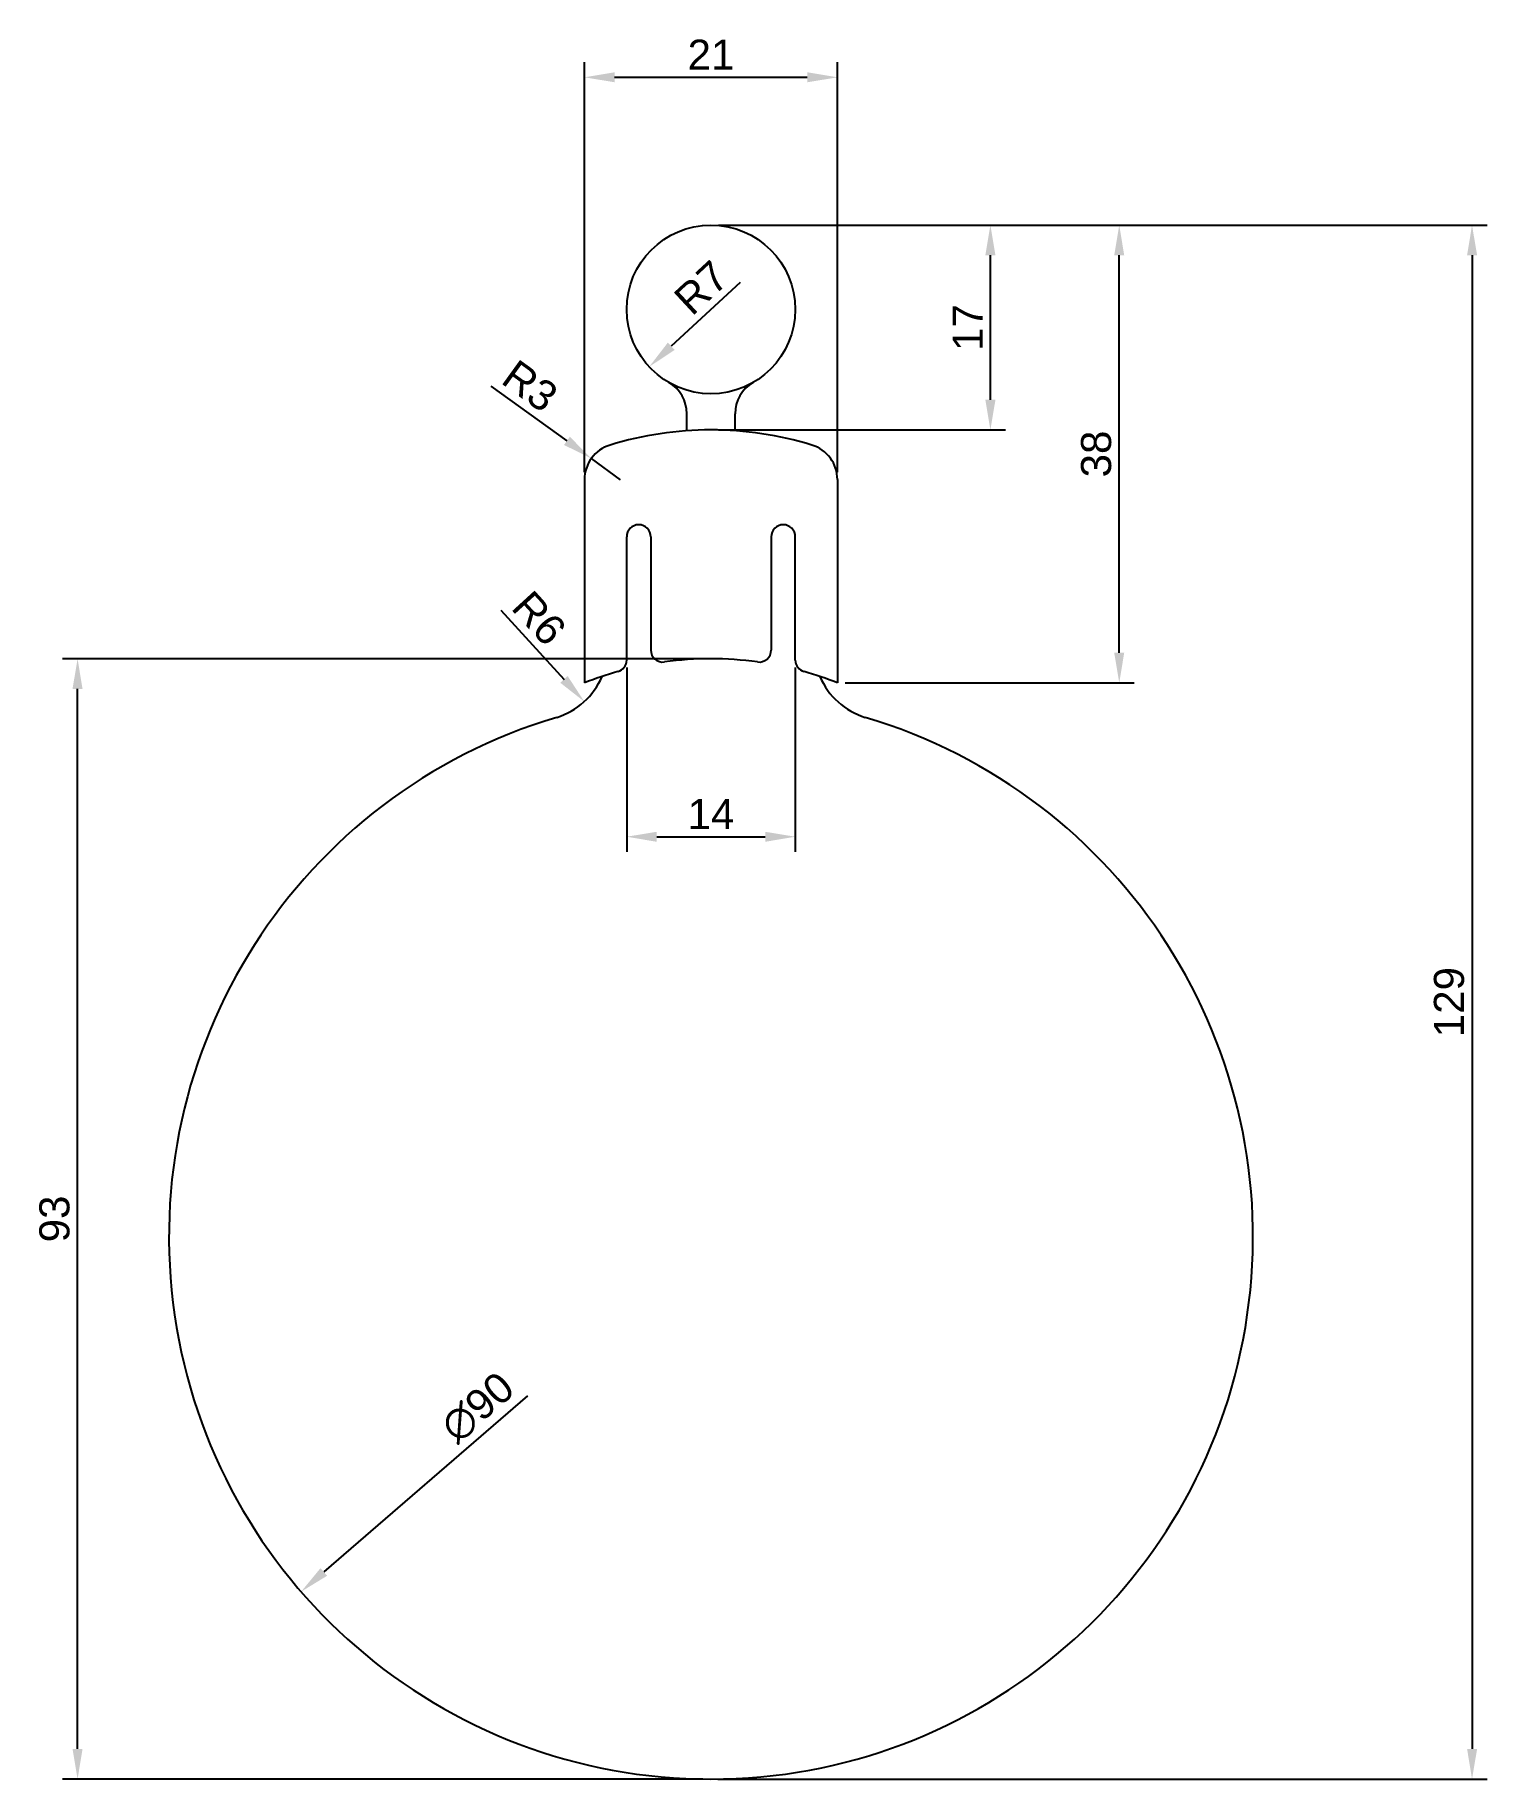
# Model space of a CAD drawing. Header units: millimetres. Extents: x -56 to 64, y -45 to 100.
import ezdxf

# ---------------------------------------------------------------- set-up
doc = ezdxf.new("R2010")
doc.units = ezdxf.units.MM
doc.styles.get("Standard").update_dxf_attribs({"font": 'arial.ttf'})
doc.dimstyles.new('ISO-25', dxfattribs={"dimtxt": 2.5, "dimasz": 2.5, "dimexe": 1.25, "dimexo": 0.625, "dimtad": 1, "dimtxsty": 'Standard', "dimcen": 2.5, "dimadec": 0, "dimazin": 0, "dimtfac": 1, "dimtmove": 0, "dimatfit": 3, "dimfxl": 1, "dimarcsym": 0})

# ---------------------------------------------------------------- blocks, each defined once
blk = doc.blocks.new('*D2')
at = {"color": 0, "lineweight": -2, "transparency": 16777216}
for p, q in [((0.62, 84), (64.44, 84)), ((63.19, 81.5), (63.19, -42.5)), ((0.58, -45), (64.44, -45))]:
    blk.add_line(p, q, dxfattribs=at)
at = {"color": 0, "transparency": 16777216}
for points in [[(62.78, 81.5), (63.61, 81.5), (63.19, 84)], [(62.78, -42.5), (63.61, -42.5), (63.19, -45)]]:
    blk.add_solid(points, dxfattribs=at)
at = {"layer": 'Defpoints', "color": 0, "transparency": 16777216}
for p in [(0, 84), (-0.05, -45), (63.19, -45)]:
    blk.add_point(p, dxfattribs=at)
at = {"color": 0, "transparency": 16777216, "insert": (61.29, 19.5), "char_height": 2.5, "attachment_point": 5, "rotation": 90}
blk.add_mtext('129', dxfattribs=at)
blk = doc.blocks.new('*D3')
at = {"color": 0, "lineweight": -2, "transparency": 16777216}
for p, q in [((-10.5, 63.5), (-10.5, 97.52)), ((10.5, 63.5), (10.5, 97.52)), ((-8, 96.27), (8, 96.27))]:
    blk.add_line(p, q, dxfattribs=at)
at = {"color": 0, "transparency": 16777216}
for points in [[(-8, 96.69), (-8, 95.86), (-10.5, 96.27)], [(8, 96.69), (8, 95.86), (10.5, 96.27)]]:
    blk.add_solid(points, dxfattribs=at)
at = {"layer": 'Defpoints', "color": 0, "transparency": 16777216}
for p in [(10.5, 96.27), (-10.5, 62.88), (10.5, 62.88)]:
    blk.add_point(p, dxfattribs=at)
at = {"color": 0, "transparency": 16777216, "insert": (0, 98.15), "char_height": 2.5, "attachment_point": 5}
blk.add_mtext('21', dxfattribs=at)
blk = doc.blocks.new('*D4')
at = {"color": 0, "lineweight": -2, "transparency": 16777216}
blk.add_line((2.41, 79.23), (-3.3, 73.94), dxfattribs=at)
at = {"color": 0, "transparency": 16777216}
blk.add_solid([(-3.58, 74.25), (-3.02, 73.64), (-5.13, 72.24)], dxfattribs=at)
at = {"layer": 'Defpoints', "color": 0, "transparency": 16777216}
for p in [(0, 77), (-5.13, 72.24)]:
    blk.add_point(p, dxfattribs=at)
at = {"color": 0, "transparency": 16777216, "insert": (-0.8, 78.81), "char_height": 2.5, "attachment_point": 5, "rotation": 42.8215}
blk.add_mtext('R7', dxfattribs=at)
blk = doc.blocks.new('*D5')
at = {"color": 0, "lineweight": -2, "transparency": 16777216}
for p, q in [((-18.27, 70.64), (-11.96, 66.09)), ((-7.5, 62.87), (-9.93, 64.63))]:
    blk.add_line(p, q, dxfattribs=at)
at = {"color": 0, "transparency": 16777216}
blk.add_solid([(-11.72, 66.43), (-12.2, 65.75), (-9.93, 64.63)], dxfattribs=at)
at = {"layer": 'Defpoints', "color": 0, "transparency": 16777216}
for p in [(-9.93, 64.63), (-7.5, 62.87)]:
    blk.add_point(p, dxfattribs=at)
at = {"color": 0, "transparency": 16777216, "insert": (-15.02, 70.64), "char_height": 2.5, "attachment_point": 5, "rotation": 324.2042}
blk.add_mtext('R3', dxfattribs=at)
blk = doc.blocks.new('*D6')
at = {"color": 0, "lineweight": -2, "transparency": 16777216}
blk.add_line((-17.46, 52.03), (-12.2, 46.29), dxfattribs=at)
at = {"color": 0, "transparency": 16777216}
blk.add_solid([(-11.9, 46.57), (-12.51, 46.01), (-10.52, 44.45)], dxfattribs=at)
at = {"layer": 'Defpoints', "color": 0, "transparency": 16777216}
for p in [(-14.57, 48.88), (-10.52, 44.45)]:
    blk.add_point(p, dxfattribs=at)
at = {"color": 0, "transparency": 16777216, "insert": (-14.27, 51.37), "char_height": 2.5, "attachment_point": 5, "rotation": 312.4624}
blk.add_mtext('R6', dxfattribs=at)
blk = doc.blocks.new('*D7')
at = {"color": 0, "lineweight": -2, "transparency": 16777216}
for p, q in [((-7, 47.27), (-7, 31.98)), ((7, 47.27), (7, 31.98)), ((-4.5, 33.23), (4.5, 33.23))]:
    blk.add_line(p, q, dxfattribs=at)
at = {"color": 0, "transparency": 16777216}
for points in [[(-4.5, 33.64), (-4.5, 32.81), (-7, 33.23)], [(4.5, 33.64), (4.5, 32.81), (7, 33.23)]]:
    blk.add_solid(points, dxfattribs=at)
at = {"layer": 'Defpoints', "color": 0, "transparency": 16777216}
for p in [(-7, 47.9), (7, 47.9), (7, 33.23)]:
    blk.add_point(p, dxfattribs=at)
at = {"color": 0, "transparency": 16777216, "insert": (0, 35.11), "char_height": 2.5, "attachment_point": 5}
blk.add_mtext('14', dxfattribs=at)
blk = doc.blocks.new('*D8')
at = {"color": 0, "lineweight": -2, "transparency": 16777216}
for p, q in [((0.62, 84), (24.45, 84)), ((23.2, 69.5), (23.2, 81.5)), ((0.62, 67), (24.45, 67))]:
    blk.add_line(p, q, dxfattribs=at)
at = {"color": 0, "transparency": 16777216}
for points in [[(22.78, 81.5), (23.62, 81.5), (23.2, 84)], [(22.78, 69.5), (23.62, 69.5), (23.2, 67)]]:
    blk.add_solid(points, dxfattribs=at)
at = {"layer": 'Defpoints', "color": 0, "transparency": 16777216}
for p in [(0, 84), (23.2, 84), (0, 67)]:
    blk.add_point(p, dxfattribs=at)
at = {"color": 0, "transparency": 16777216, "insert": (21.32, 75.5), "char_height": 2.5, "attachment_point": 5, "rotation": 90}
blk.add_mtext('17', dxfattribs=at)
blk = doc.blocks.new('*D9')
at = {"color": 0, "lineweight": -2, "transparency": 16777216}
for p, q in [((0.62, 84), (35.15, 84)), ((33.9, 48.5), (33.9, 81.5)), ((11.13, 46), (35.15, 46))]:
    blk.add_line(p, q, dxfattribs=at)
at = {"color": 0, "transparency": 16777216}
for points in [[(33.48, 81.5), (34.31, 81.5), (33.9, 84)], [(33.48, 48.5), (34.31, 48.5), (33.9, 46)]]:
    blk.add_solid(points, dxfattribs=at)
at = {"layer": 'Defpoints', "color": 0, "transparency": 16777216}
for p in [(0, 84), (33.9, 84), (10.5, 46)]:
    blk.add_point(p, dxfattribs=at)
at = {"color": 0, "transparency": 16777216, "insert": (31.99, 65), "char_height": 2.5, "attachment_point": 5, "rotation": 90}
blk.add_mtext('38', dxfattribs=at)
blk = doc.blocks.new('*D10')
at = {"color": 0, "lineweight": -2, "transparency": 16777216}
for p, q in [((-0.6, 48), (-53.84, 48)), ((-52.59, -42.5), (-52.59, 45.5)), ((-0.67, -45), (-53.84, -45))]:
    blk.add_line(p, q, dxfattribs=at)
at = {"color": 0, "transparency": 16777216}
for points in [[(-53.01, 45.5), (-52.18, 45.5), (-52.59, 48)], [(-53.01, -42.5), (-52.18, -42.5), (-52.59, -45)]]:
    blk.add_solid(points, dxfattribs=at)
at = {"layer": 'Defpoints', "color": 0, "transparency": 16777216}
for p in [(-52.59, 48), (0.02, 48), (-0.05, -45)]:
    blk.add_point(p, dxfattribs=at)
at = {"color": 0, "transparency": 16777216, "insert": (-54.5, 1.5), "char_height": 2.5, "attachment_point": 5, "rotation": 90}
blk.add_mtext('93', dxfattribs=at)
blk = doc.blocks.new('*D11')
at = {"color": 0, "lineweight": -2, "transparency": 16777216}
blk.add_line((-15.23, -13.18), (-32.14, -27.8), dxfattribs=at)
at = {"color": 0, "transparency": 16777216}
blk.add_solid([(-32.42, -27.49), (-31.87, -28.12), (-34.03, -29.44)], dxfattribs=at)
at = {"layer": 'Defpoints', "color": 0, "transparency": 16777216}
for p in [(34.03, 29.44), (-34.03, -29.44)]:
    blk.add_point(p, dxfattribs=at)
at = {"color": 0, "transparency": 16777216, "insert": (-19.37, -14.15), "char_height": 2.5, "attachment_point": 5, "rotation": 40.859}
blk.add_mtext('∅90', dxfattribs=at)

msp = doc.modelspace()

# ---------------------------------------------------------------- linework, layer by layer
for p, q in [((-2, 66.93), (-2, 68.34)), ((2, 66.93), (2, 68.34)), ((-10.5, 62.875), (-10.5, 46)), ((10.5, 62.875), (10.5, 46)), ((-7, 47.897), (-7, 58.129)), ((-5, 58.129), (-5, 48.728)), ((5, 58.129), (5, 48.728)), ((6, 59.129), (6, 59.129)), ((7, 47.897), (7, 58.129))]:
    msp.add_line(p, q)
msp.add_circle((0, 77), 7)
for centre, radius, start, end in [((-5, 68.34), 3, 0, 60), ((5, 68.34), 3, 120, 180), ((0, 38.438), 28.562, 72.93847, 107.06153), ((-7.5, 62.875), 3, 107.06153, 180), ((7.5, 62.875), 3, 0, 72.93847), ((-6, 58.129), 1, 90, 180), ((-6, 58.129), 1, 0, 90), ((6, 58.129), 1, 90, 180), ((6, 58.129), 1, 0, 90), ((-8, 47.897), 1, 285.70075, 0), ((-4, 48.728), 1, 180, 277.77635), ((0, 19.438), 28.562, 82.22365, 97.77635), ((4, 48.728), 1, 262.22365, 0), ((8, 47.897), 1, 180, 254.29925), ((-14.566, 48.875), 6, 287.03081, 336.99519), ((0, 19.438), 28.562, 105.70075, 111.5686), ((0, 19.438), 28.562, 68.4314, 74.29925), ((14.566, 48.875), 6, 203.00481, 252.96919), ((0, 0), 45, 106.53741, 73.46259)]:
    msp.add_arc(centre, radius, start, end)

# ---------------------------------------------------------------- dimensions: what is measured, and where the dimension line sits
for base, p1, p2, picture, middle in [((10.5, 96.272), (-10.5, 62.875), (10.5, 62.875), '*D3', (0, 98.152)), ((7, 33.228), (-7, 47.897), (7, 47.897), '*D7', (0, 35.108))]:
    dim = msp.add_linear_dim(base=base, p1=p1, p2=p2, dimstyle='ISO-25')
    dim.commit()
    dim.dimension.update_dxf_attribs({"geometry": picture, "text_midpoint": middle})
for base, p1, p2, picture, middle in [((63.193, -45), (0, 84), (-0.046, -45), '*D2', (61.291, 19.5)), ((23.2, 84), (0, 67), (0, 84), '*D8', (21.32, 75.5)), ((33.896, 84), (10.5, 46), (0, 84), '*D9', (31.994, 65)), ((-52.593, 48), (-0.046, -45), (0.02, 48), '*D10', (-54.496, 1.5))]:
    dim = msp.add_linear_dim(base=base, p1=p1, p2=p2, angle=90, dimstyle='ISO-25')
    dim.commit()
    dim.dimension.update_dxf_attribs({"geometry": picture, "text_midpoint": middle})
for center, mpoint, picture, middle in [((0, 77), (-5.134, 72.242), '*D4', (0.47, 77.435)), ((-14.566, 48.875), (-10.516, 44.449), '*D6', (-15.673, 50.085))]:
    dim = msp.add_radius_dim(center=center, mpoint=mpoint, dimstyle='ISO-25')
    dim.commit()
    dim.dimension.update_dxf_attribs({"geometry": picture, "text_midpoint": middle, "dimtype": 164})
dim = msp.add_radius_dim(center=(-7.5, 62.875), mpoint=(-9.933, 64.63), dimstyle='ISO-25')
dim.commit()
dim.dimension.update_dxf_attribs({"geometry": '*D5', "text_midpoint": (-15.018, 70.642)})
dim = msp.add_diameter_dim_2p(p1=(34.034, 29.439), p2=(-34.034, -29.439), dimstyle='ISO-25')
dim.commit()
dim.dimension.update_dxf_attribs({"geometry": '*D11', "text_midpoint": (-18.084, -15.643), "dimtype": 163})

doc.saveas('drawing.dxf')
